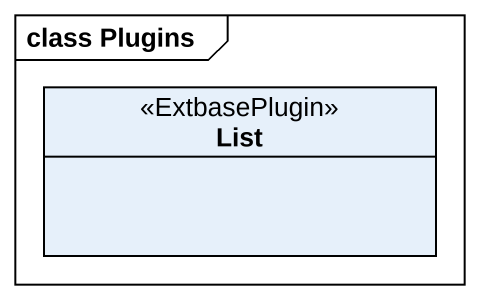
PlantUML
@startuml
mainframe class Plugins
hide circle
hide empty members
interface List <<ExtbasePlugin>>
@enduml
